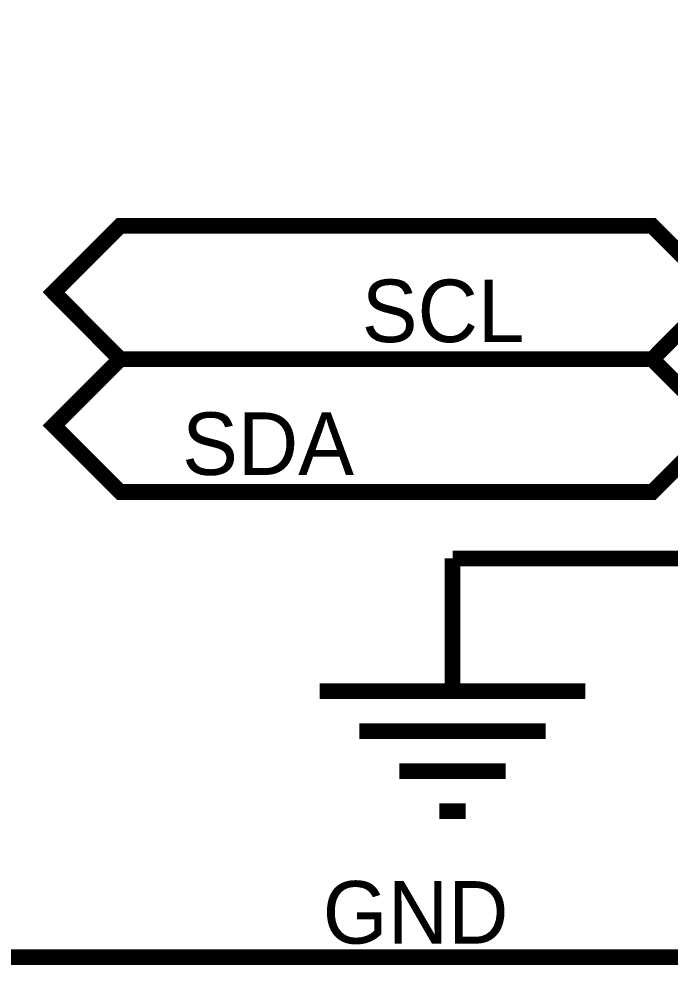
# Model space of a CAD drawing. Header units: inches. Extents: x 0 to 15, y 0 to 9.5.
# Drawn here: x 5.275 to 5.764, y 1.294 to 2.006 of the extents above; entities that cross this region are included whole.
import ezdxf

# ---------------------------------------------------------------- set-up
doc = ezdxf.new("R2010")
doc.units = ezdxf.units.IN
doc.header["$MEASUREMENT"] = 0
doc.layers.add('Sheet', color=255, linetype='Continuous')

msp = doc.modelspace()

# ---------------------------------------------------------------- linework, layer by layer
at = {"layer": 'Sheet'}
for points in [[(5.80083, 1.29986, 0.0118, 0.0118, 0), (5.20103, 1.29986, 0.0118, 0.0118, 0), (5.20103, 1.99973, 0.0118, 0.0118, 0)], [(5.60077, 1.59986, 0.0118, 0.0118, 0), (5.60077, 1.49998, 0.0118, 0.0118, 0)], [(5.60077, 1.59986, 0.0118, 0.0118, 0), (5.80083, 1.59986, 0.0118, 0.0118, 0)], [(5.50093, 1.49998, 0.0118, 0.0118, 0), (5.70062, 1.49998, 0.0118, 0.0118, 0)], [(5.53066, 1.46987, 0.0118, 0.0118, 0), (5.67088, 1.46987, 0.0118, 0.0118, 0)], [(5.56076, 1.43976, 0.0118, 0.0118, 0), (5.64078, 1.43976, 0.0118, 0.0118, 0)], [(5.59086, 1.40965, 0.0118, 0.0118, 0), (5.61068, 1.40965, 0.0118, 0.0118, 0)]]:
    msp.add_lwpolyline(points, format="xyseb", dxfattribs=at)
for points in [[(5.3508, 1.74967, 0.0118, 0.0118, 0), (5.30088, 1.79998, 0.0118, 0.0118, 0), (5.3508, 1.84991, 0.0118, 0.0118, 0), (5.75091, 1.84991, 0.0118, 0.0118, 0), (5.80083, 1.79998, 0.0118, 0.0118, 0), (5.75091, 1.74967, 0.0118, 0.0118, 0), (5.3508, 1.74967, 0.0118, 0.0118, 0)], [(5.3508, 1.74967, 0.0039, 0.0039, 0), (5.30088, 1.79998, 0.0039, 0.0039, 0), (5.3508, 1.84991, 0.0039, 0.0039, 0), (5.75091, 1.84991, 0.0039, 0.0039, 0), (5.80083, 1.79998, 0.0039, 0.0039, 0), (5.75091, 1.74967, 0.0039, 0.0039, 0), (5.3508, 1.74967, 0.0039, 0.0039, 0)], [(5.3508, 1.6498, 0.0118, 0.0118, 0), (5.30088, 1.69973, 0.0118, 0.0118, 0), (5.3508, 1.74967, 0.0118, 0.0118, 0), (5.75091, 1.74967, 0.0118, 0.0118, 0), (5.80083, 1.69973, 0.0118, 0.0118, 0), (5.75091, 1.6498, 0.0118, 0.0118, 0), (5.3508, 1.6498, 0.0118, 0.0118, 0)], [(5.3508, 1.6498, 0.0039, 0.0039, 0), (5.30088, 1.69973, 0.0039, 0.0039, 0), (5.3508, 1.74967, 0.0039, 0.0039, 0), (5.75091, 1.74967, 0.0039, 0.0039, 0), (5.80083, 1.69973, 0.0039, 0.0039, 0), (5.75091, 1.6498, 0.0039, 0.0039, 0), (5.3508, 1.6498, 0.0039, 0.0039, 0)]]:
    msp.add_lwpolyline(points, format="xyseb", close=True, dxfattribs=at)

# ---------------------------------------------------------------- texts
for s, p in [('SCL', (5.5325, 1.76252)), ('SDA', (5.39742, 1.66265)), ('GND', (5.50313, 1.31014))]:
    msp.add_text(s, height=0.047001, dxfattribs=at).set_placement(p)

doc.saveas('drawing.dxf')
